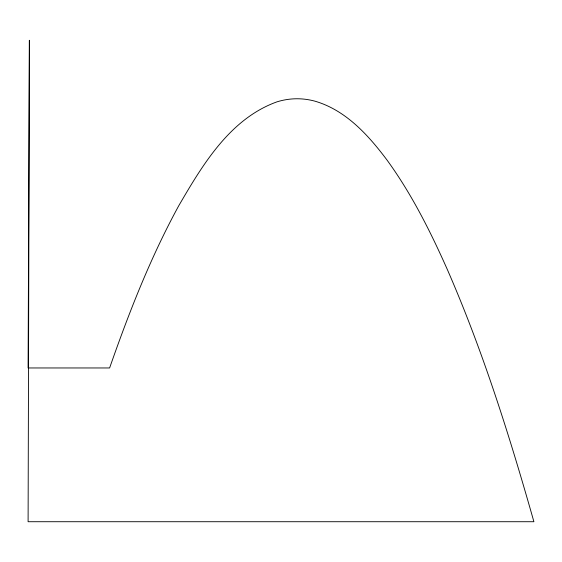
<?xml version="1.0" encoding="UTF-8"?>
<svg xmlns="http://www.w3.org/2000/svg" width="562" height="562" viewBox="0 0 562 562"><rect width="100%" height="100%" fill="white"/><g stroke="black" fill="none" stroke-linecap="round" stroke-linejoin="round"><path stroke-width="0.84" d="M29.372 49.526L28.1 521.719L533.9 521.719C509.594 436.007 482.835 350.702 447.092 268.973C430.225 231.115 411.51 193.778 387.092 160.156C368.461 135.266 345.855 110.187 315.015 101.195A228.284 123.099 -90 0 0 276.968 101.848C230.013 118.73 202.622 164.757 178.772 205.713C150.518 257.396 129.021 312.451 109.611 367.962L28.1 367.962L29.364 40.281L29.372 49.526"/></g></svg>
